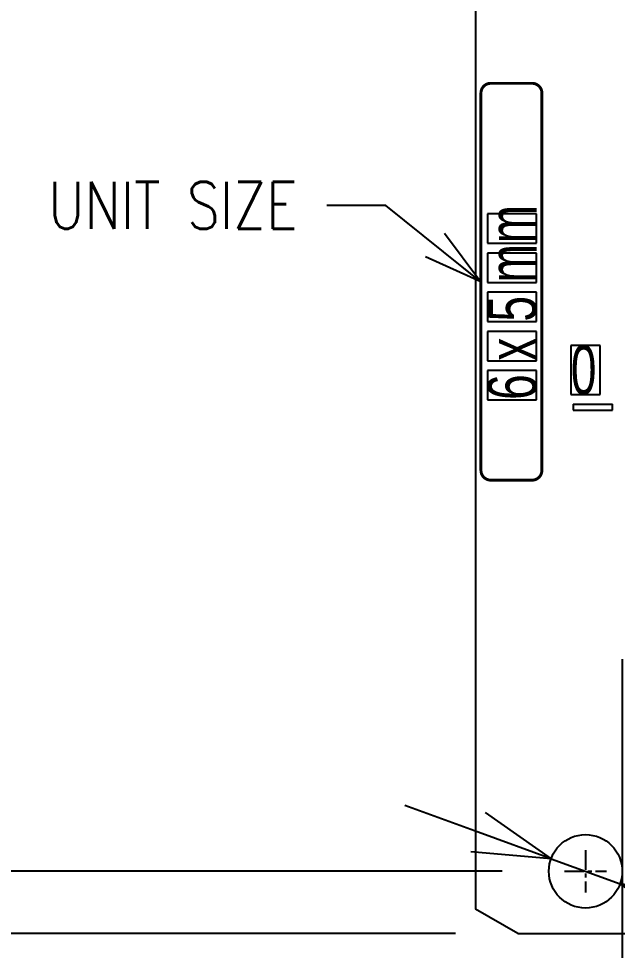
# Model space of a CAD drawing. Extents: x 0 to 864, y 0 to 559.
# Drawn here: x 126.37 to 150.83, y 251.57 to 289.64 of the extents above; entities that cross this region are included whole.
import ezdxf

# ---------------------------------------------------------------- set-up
doc = ezdxf.new("R2010")
doc.units = 0
doc.header["$LTSCALE"] = 12.7
doc.header["$MEASUREMENT"] = 0
doc.header["$PDMODE"] = 2
doc.linetypes.add('CENTER', pattern=[2, 1.25, -0.25, 0.25, -0.25])
doc.linetypes.add('PHANTOM', pattern=[2.5, 1.25, -0.25, 0.25, -0.25, 0.25, -0.25])
doc.layers.get('0').update_dxf_attribs({"linetype": 'CONTINUOUS'})
doc.layers.get('DEFPOINTS').update_dxf_attribs({"linetype": 'CONTINUOUS'})
for name, color, linetype in [('SH-01_CENTER', 2, 'CENTER'), ('SH-01_DIM', 4, 'CONTINUOUS'), ('SH-01_NOTES', 3, 'CONTINUOUS'), ('SH-01_OBJECT', 7, 'CONTINUOUS'), ('SH-01_PHANTOM', 1, 'PHANTOM')]:
    doc.layers.add(name, color=color, linetype=linetype)
doc.styles.get("Standard").update_dxf_attribs({"font": 'simplex.shx', "width": 0.82})
doc.dimstyles.get("Standard").update_dxf_attribs({"dimtxt": 0.18, "dimasz": 0.18, "dimexe": 0.18, "dimexo": 0.0625, "dimgap": 0.09, "dimtad": 0, "dimtih": 1, "dimtoh": 1, "dimdec": 4, "dimzin": 0, "dimdsep": 46, "dimtxsty": 'Standard', "dimcen": 0.09, "dimadec": 0, "dimazin": 0, "dimtfac": 1, "dimtdec": 4, "dimtofl": 0, "dimtmove": 0, "dimatfit": 3, "dimfxl": 1, "dimtolj": 1, "dimtzin": 0, "dimarcsym": 0})
doc.dimstyles.new('STANDARD$0', dxfattribs={"dimtxt": 0.18, "dimasz": 0.18, "dimexe": 0.18, "dimexo": 0.0625, "dimgap": 0.09, "dimtad": 0, "dimtih": 1, "dimtoh": 1, "dimdec": 4, "dimzin": 0, "dimdsep": 46, "dimtxsty": 'Standard', "dimcen": 0.09, "dimadec": 0, "dimazin": 0, "dimtfac": 1, "dimtdec": 4, "dimtofl": 0, "dimtmove": 0, "dimatfit": 3, "dimfxl": 1, "dimtolj": 1, "dimtzin": 0, "dimarcsym": 0})

# ---------------------------------------------------------------- blocks, each defined once
blk = doc.blocks.new('_Open30')
at = {"color": 0, "lineweight": -2}
for p, q in [((-1, 0.268), (0, 0)), ((0, 0), (-1, -0.268)), ((0, 0), (-1, 0))]:
    blk.add_line(p, q, dxfattribs=at)
blk = doc.blocks.new('*D140')
at = {"layer": 'DEFPOINTS', "color": 0, "ltscale": 0.05, "transparency": 16777216}
for p in [(147.202, 347.264), (100.512, 252.264), (146.765, 252.264)]:
    blk.add_point(p, dxfattribs=at)
at = {"layer": 'SH-01_DIM', "ltscale": 0.05, "transparency": 16777216}
for p, q in [((144.662, 347.264), (97.972, 347.264)), ((100.512, 344.089), (100.512, 303.678)), ((100.512, 255.439), (100.512, 295.85)), ((144.225, 252.264), (97.972, 252.264))]:
    blk.add_line(p, q, dxfattribs=at)
at = {"layer": 'SH-01_DIM', "ltscale": 0.05, "transparency": 16777216, "xscale": 3.175000000000011, "yscale": 3.175000000000011, "zscale": 3.175000000000011}
for p, rotation in [((100.512, 347.264), 90), ((100.512, 252.264), 270)]:
    blk.add_blockref('_Open30', p, dxfattribs=dict(at, rotation=rotation))
at = {"layer": 'SH-01_DIM', "ltscale": 0.05, "transparency": 16777216, "insert": (100.512, 299.764), "char_height": 1.524, "attachment_point": 5, "rotation": 90}
blk.add_mtext('\\A1; 47.500', dxfattribs=at)
blk = doc.blocks.new('*D141')
at = {"layer": 'DEFPOINTS', "color": 0, "ltscale": 0.05, "transparency": 16777216}
for p in [(148.124, 255.318), (150.942, 254.29)]:
    blk.add_point(p, dxfattribs=at)
at = {"layer": 'SH-01_DIM', "ltscale": 0.05, "transparency": 16777216}
for p, q in [((145.141, 256.406), (142.158, 257.494)), ((148.124, 255.318), (150.942, 254.29)), ((158.842, 251.409), (153.925, 253.202))]:
    blk.add_line(p, q, dxfattribs=at)
at = {"layer": 'SH-01_DIM', "ltscale": 0.05, "transparency": 16777216, "xscale": 3.175000000000011, "yscale": 3.175000000000011, "zscale": 3.175000000000011}
for p, rotation in [((148.124, 255.318), 339.9612325222135), ((150.942, 254.29), 159.9612325222135)]:
    blk.add_blockref('_Open30', p, dxfattribs=dict(at, rotation=rotation))
at = {"layer": 'SH-01_DIM', "ltscale": 0.05, "transparency": 16777216, "insert": (168.251, 247.977), "char_height": 1.524, "attachment_point": 5, "rotation": 339.9612}
blk.add_mtext('\\A1;10X 1.5000±0.0250', dxfattribs=at)
blk = doc.blocks.new('*D142')
at = {"layer": 'DEFPOINTS', "color": 0, "ltscale": 0.05, "transparency": 16777216}
for p in [(148.673, 254.804), (120.133, 252.264), (146.765, 252.264)]:
    blk.add_point(p, dxfattribs=at)
at = {"layer": 'SH-01_DIM', "ltscale": 0.05, "transparency": 16777216}
for p, q in [((120.133, 257.979), (120.133, 261.154)), ((146.133, 254.804), (117.593, 254.804)), ((120.133, 254.804), (120.133, 252.264)), ((144.225, 252.264), (117.593, 252.264)), ((120.133, 249.089), (120.133, 245.914))]:
    blk.add_line(p, q, dxfattribs=at)
at = {"layer": 'SH-01_DIM', "ltscale": 0.05, "transparency": 16777216, "xscale": 3.175000000000011, "yscale": 3.175000000000011, "zscale": 3.175000000000011}
for p, rotation in [((120.133, 254.804), 270), ((120.133, 252.264), 90)]:
    blk.add_blockref('_Open30', p, dxfattribs=dict(at, rotation=rotation))
at = {"layer": 'SH-01_DIM', "ltscale": 0.05, "transparency": 16777216, "insert": (120.133, 242.715), "char_height": 1.524, "attachment_point": 5, "rotation": 90}
blk.add_mtext('\\A1; 1.270', dxfattribs=at)
blk = doc.blocks.new('*D147')
at = {"layer": 'DEFPOINTS', "color": 0, "ltscale": 0.05, "transparency": 16777216}
for p in [(151.033, 266.014), (145.033, 253.264), (145.033, 230.98)]:
    blk.add_point(p, dxfattribs=at)
at = {"layer": 'SH-01_DIM', "ltscale": 0.05, "transparency": 16777216}
for p, q in [((151.033, 263.474), (151.033, 228.44)), ((145.033, 250.724), (145.033, 228.44)), ((141.858, 230.98), (138.683, 230.98)), ((151.033, 230.98), (145.033, 230.98)), ((154.208, 230.98), (157.383, 230.98))]:
    blk.add_line(p, q, dxfattribs=at)
at = {"layer": 'SH-01_DIM', "ltscale": 0.05, "transparency": 16777216, "xscale": 3.175000000000011, "yscale": 3.175000000000011, "zscale": 3.175000000000011}
blk.add_blockref('_Open30', (145.033, 230.98), dxfattribs=at)
at = {"layer": 'SH-01_DIM', "ltscale": 0.05, "transparency": 16777216, "xscale": 3.175000000000011, "yscale": 3.175000000000011, "zscale": 3.175000000000011, "rotation": 180}
blk.add_blockref('_Open30', (151.033, 230.98), dxfattribs=at)
at = {"layer": 'SH-01_DIM', "ltscale": 0.05, "transparency": 16777216, "insert": (134.769, 230.98), "char_height": 1.524, "attachment_point": 5}
blk.add_mtext('\\A1; 3.0000', dxfattribs=at)

msp = doc.modelspace()

# ---------------------------------------------------------------- linework, layer by layer
at = {"layer": 'SH-01_CENTER', "ltscale": 0.05}
for p, q in [((149.53313, 255.66424), (149.53313, 253.94424)), ((148.67313, 254.80424), (150.39313, 254.80424))]:
    msp.add_line(p, q, dxfattribs=at)
at = {"layer": 'SH-01_NOTES', "linetype": 'PHANTOM', "ltscale": 0.2, "const_width": 0.12}
msp.add_lwpolyline([(145.66048, 286.99677), (147.35077, 286.99677, -0.41421356), (147.75077, 286.59677), (147.75077, 271.18546, -0.41421356), (147.35077, 270.78546), (145.66048, 270.78546, -0.41421356), (145.26048, 271.18546), (145.26048, 286.59677, -0.41421356)], format="xyb", close=True, dxfattribs=at)
at = {"layer": 'SH-01_OBJECT'}
for p, q in [((145.03313, 295.26424), (145.03313, 253.26424)), ((146.76518, 252.26424), (145.03313, 253.26424)), ((146.76518, 252.26424), (743.30108, 252.26424))]:
    msp.add_line(p, q, dxfattribs=at)
at = {"layer": 'SH-01_OBJECT', "ltscale": 0.05}
for p, q in [((149.03313, 273.88924), (150.63313, 273.88924)), ((149.03313, 273.88924), (149.03313, 273.63924)), ((150.63313, 273.63924), (150.63313, 273.88924)), ((149.03313, 273.63924), (150.63313, 273.63924))]:
    msp.add_line(p, q, dxfattribs=at)
at = {"layer": 'SH-01_OBJECT'}
msp.add_circle((149.53313, 254.80424), 1.5, dxfattribs=at)
at = {"layer": 'SH-01_PHANTOM'}
for points in [[(147.53313, 280.46424), (147.53313, 281.66424), (145.53313, 281.66424), (145.53313, 280.46424)], [(147.53313, 278.86424), (147.53313, 280.06424), (145.53313, 280.06424), (145.53313, 278.86424)], [(147.53313, 277.26424), (147.53313, 278.46424), (145.53313, 278.46424), (145.53313, 277.26424)], [(147.53313, 275.66424), (147.53313, 276.86424), (145.53313, 276.86424), (145.53313, 275.66424)], [(148.93313, 274.28924), (150.13313, 274.28924), (150.13313, 276.28924), (148.93313, 276.28924)], [(147.53313, 274.06424), (147.53313, 275.26424), (145.53313, 275.26424), (145.53313, 274.06424)]]:
    msp.add_lwpolyline(points, close=True, dxfattribs=at)

# ---------------------------------------------------------------- texts
at = {"layer": 'SH-01_NOTES', "insert": (137.76971, 281.04713), "char_height": 1.92, "attachment_point": 9}
msp.add_mtext('UNIT SIZE', dxfattribs=at)
at = {"layer": 'SH-01_OBJECT', "char_height": 2, "width": 1.2, "attachment_point": 1, "rotation": 90}
for s, insert in [('\\pt1.52538;{\\fSwis721 BdCnOul BT|b0|i0|c0|p82;m}', (145.53313, 280.46424)), ('{\\fSwis721 BdCnOul BT|b0|i0|c0|p82;m}', (145.53313, 278.86424)), ('{\\fSwis721 BdCnOul BT|b0|i0|c0|p82;5}', (145.53313, 277.26424)), ('{\\fSwis721 BdCnOul BT|b0|i0|c0|p82;x}', (145.53313, 275.66424)), ('{\\fSwis721 BdCnOul BT|b0|i0|c0|p82;6}', (145.53313, 274.06424))]:
    msp.add_mtext(s, dxfattribs=dict(at, insert=insert))
at = {"layer": 'SH-01_OBJECT', "insert": (148.93313, 276.28924), "char_height": 2, "width": 1.2, "attachment_point": 1}
msp.add_mtext('{\\fSwis721 BdCnOul BT|b0|i0|c0|p82;0}', dxfattribs=at)

# ---------------------------------------------------------------- dimensions: what is measured, and where the dimension line sits
at = {"layer": 'SH-01_DIM', "ltscale": 0.05}
for base, p1, picture, middle in [((100.51238, 252.26424), (147.20186, 347.26424), '*D140', (100.51238, 299.76424)), ((120.13302, 252.26424), (148.67313, 254.80424), '*D142', (120.13302, 242.71457))]:
    dim = msp.add_linear_dim(base=base, p1=p1, p2=(146.76518, 252.26424), angle=90, dimstyle='STANDARD$0', override={"dimscale": 25.4, "dimtxt": 0.06, "dimasz": 0.125, "dimexe": 0.1, "dimexo": 0.1, "dimgap": 0.01, "dimtih": 0, "dimtoh": 0, "dimdec": 3, "dimlfac": 0.5, "dimzin": 1, "dimpost": ' <>\\X', "dimblk": 'Open30', "dimcen": -0.09, "dimclrd": 256, "dimclre": 256, "dimclrt": 256, "dimazin": 1, "dimtp": 0.03, "dimtm": 0.03, "dimtofl": 1, "dimldrblk": 'Open30', "dimlwd": 65535, "dimlwe": 65535}, dxfattribs=at)
    dim.commit()
    dim.dimension.update_dxf_attribs({"geometry": picture, "text_midpoint": middle})
dim = msp.add_linear_dim(base=(145.03313, 230.9798), p1=(151.03313, 266.01424), p2=(145.03313, 253.26424), dimstyle='STANDARD$0', override={"dimscale": 25.4, "dimtxt": 0.06, "dimasz": 0.125, "dimexe": 0.1, "dimexo": 0.1, "dimgap": 0.01, "dimtih": 0, "dimtoh": 0, "dimlfac": 0.5, "dimzin": 1, "dimpost": ' <>\\X', "dimblk": 'Open30', "dimcen": -0.09, "dimclrd": 256, "dimclre": 256, "dimclrt": 256, "dimazin": 1, "dimtp": 0.03, "dimtm": 0.03, "dimtofl": 1, "dimldrblk": 'Open30', "dimlwd": 65535, "dimlwe": 65535}, dxfattribs=at)
dim.commit()
dim.dimension.update_dxf_attribs({"geometry": '*D147', "text_midpoint": (134.76935, 230.9798), "dimtype": 160})
dim = msp.add_diameter_dim_2p(p1=(148.12394, 255.31822), p2=(150.94232, 254.29026), text='10X<>', dimstyle='Standard', override={"dimscale": 25.4, "dimtxt": 0.06, "dimasz": 0.125, "dimexe": 0.1, "dimexo": 0.1, "dimgap": 0.03, "dimtih": 0, "dimtoh": 0, "dimlfac": 0.5, "dimzin": 1, "dimpost": ' <>\\X', "dimblk": 'Open30', "dimcen": -0.09, "dimclrd": 256, "dimclre": 256, "dimclrt": 256, "dimazin": 1, "dimtol": 1, "dimtp": 0.025, "dimtm": 0.025, "dimtofl": 1, "dimldrblk": 'Open30', "dimlwd": 65535, "dimlwe": 65535}, dxfattribs=at)
dim.commit()
dim.dimension.update_dxf_attribs({"geometry": '*D141', "text_midpoint": (168.2511, 247.97711), "dimtype": 163})

# ---------------------------------------------------------------- leaders
at = {"layer": 'SH-01_NOTES', "annotation_type": 0, "has_hookline": 1, "hookline_direction": 1, "text_width": 11.24571}
msp.add_leader([(145.26048, 278.89111), (141.36971, 282.00713), (138.96971, 282.00713)], dimstyle='Standard', override={"dimscale": 30, "dimtxt": 0.08, "dimasz": 0.08, "dimexe": 0.04, "dimexo": 0.04, "dimgap": 0.04, "dimtad": 0, "dimtih": 0, "dimtoh": 0, "dimlfac": 0.05, "dimzin": 1, "dimpost": '\\X', "dimcen": -0.04, "dimtofl": 1, "dimatfit": 2, "dimldrblk": 'Open30'}, dxfattribs=at)

doc.saveas('drawing.dxf')
